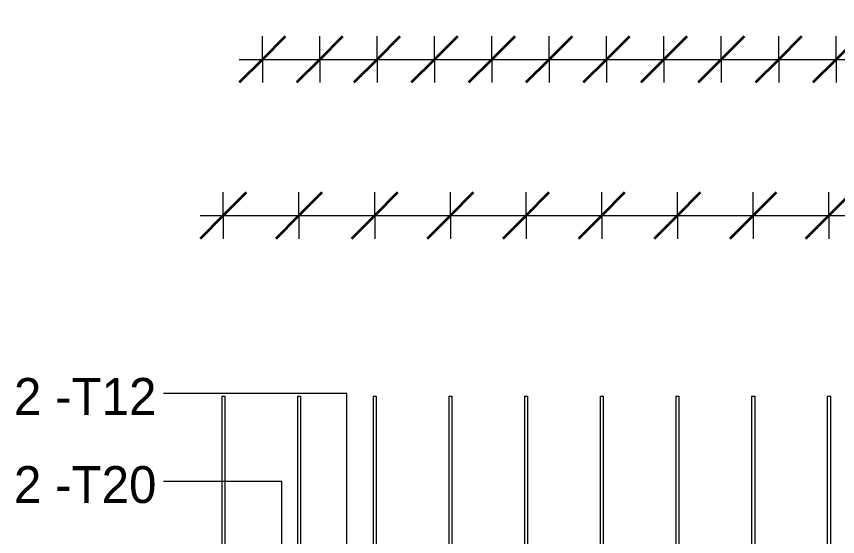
# Model space of a CAD drawing. Header units: millimetres. Extents: x 61914 to 85282, y 2378 to 28606.
# Drawn here: x 62708 to 64829, y 27158 to 28501 of the extents above; entities that cross this region are included whole.
import ezdxf

# ---------------------------------------------------------------- set-up
doc = ezdxf.new("R2010")
doc.units = ezdxf.units.MM
for name, color, linetype, lineweight in [('A-ANNO-DIMS', 211, 'Continuous', 9), ('A-ANNO-DIMS-40', 211, 'Continuous', 9), ('S-RBAR', 171, 'Continuous', 18), ('S-RBAR-IDEN', 171, 'Continuous', 9)]:
    doc.layers.add(name, color=color, linetype=linetype, lineweight=lineweight)
doc.styles.add('Arial', font='arial.ttf', dxfattribs={"height": 80})
doc.styles.add('Nirmala UI', font='Nirmala.ttf', dxfattribs={"height": 95.25})
doc.dimstyles.new('Arc_Length_-_2_5mm_Arial', dxfattribs={"dimscale": 304.8, "dimtxt": 100.546939, "dimasz": 0.393701, "dimexe": 0.19685, "dimexo": 0.0625, "dimgap": 0.229659, "dimtad": 1, "dimdec": 4, "dimzin": 0, "dimdsep": 46, "dimtxsty": 'Arial', "dimblk1": 'OBLIQUE', "dimblk2": 'OBLIQUE', "dimsah": 1, "dimcen": 0.09, "dimdle": 0.19685, "dimazin": 0, "dimtfac": 1, "dimtdec": 4, "dimtix": 1, "dimtmove": 0, "dimatfit": 3, "dimfxl": 0.19685, "dimfxlon": 1, "dimtvp": 1, "dimtolj": 1, "dimtzin": 0, "dimarcsym": 2})
doc.dimstyles.new('Arc_Length_-_2_5mm_Arial_1', dxfattribs={"dimscale": 304.8, "dimtxt": 100.546939, "dimasz": 0.393701, "dimexe": 0.19685, "dimexo": 0.0625, "dimgap": 0.229659, "dimtad": 1, "dimdec": 4, "dimzin": 0, "dimdsep": 46, "dimtxsty": 'Nirmala UI', "dimblk1": 'OBLIQUE', "dimblk2": 'OBLIQUE', "dimsah": 1, "dimcen": 0.09, "dimdle": 0.19685, "dimazin": 0, "dimtfac": 1, "dimtdec": 4, "dimtix": 1, "dimtmove": 0, "dimatfit": 3, "dimfxl": 0.19685, "dimfxlon": 1, "dimtvp": 1, "dimtolj": 1, "dimtzin": 0, "dimarcsym": 2})

# ---------------------------------------------------------------- blocks, each defined once
blk = doc.blocks.new('DIMBLOCK1-Elevation Top1')
at = {"layer": 'A-ANNO-DIMS-40', "lineweight": 35}
for p, q in [((63343, 28390.5), (63403, 28450.5)), ((63491.2, 28390.5), (63551.2, 28450.5)), ((63343, 28390.5), (63283, 28330.5)), ((63491.2, 28390.5), (63431.2, 28330.5))]:
    blk.add_line(p, q, dxfattribs=at)
at = {"layer": 'A-ANNO-DIMS-40'}
for p, q in [((63343, 28390.5), (63343, 28450.5)), ((63491.2, 28390.5), (63491.2, 28450.5)), ((63283, 28390.5), (63491.2, 28390.5)), ((63343, 28390.5), (63343, 28330.5)), ((63491.2, 28390.5), (63491.2, 28330.5))]:
    blk.add_line(p, q, dxfattribs=at)
blk = doc.blocks.new('_Oblique')
at = {"color": 0, "linetype": 'ByBlock', "lineweight": -2}
blk.add_line((-0.5, -0.5), (0.5, 0.5), dxfattribs=at)
blk = doc.blocks.new('DIMBLOCK2-Elevation Top1')
at = {"layer": 'A-ANNO-DIMS-40', "lineweight": 35}
for p, q in [((63491.2, 28390.5), (63551.2, 28450.5)), ((63639.4, 28390.5), (63699.4, 28450.5)), ((63491.2, 28390.5), (63431.2, 28330.5)), ((63639.4, 28390.5), (63579.4, 28330.5))]:
    blk.add_line(p, q, dxfattribs=at)
at = {"layer": 'A-ANNO-DIMS-40'}
for p, q in [((63491.2, 28390.5), (63491.2, 28450.5)), ((63639.4, 28390.5), (63639.4, 28450.5)), ((63491.2, 28390.5), (63639.4, 28390.5)), ((63491.2, 28390.5), (63491.2, 28330.5)), ((63639.4, 28390.5), (63639.4, 28330.5))]:
    blk.add_line(p, q, dxfattribs=at)
blk = doc.blocks.new('DIMBLOCK3-Elevation Top1')
at = {"layer": 'A-ANNO-DIMS-40', "lineweight": 35}
for p, q in [((63639.4, 28390.5), (63699.4, 28450.5)), ((63787.6, 28390.5), (63847.6, 28450.5)), ((63639.4, 28390.5), (63579.4, 28330.5)), ((63787.6, 28390.5), (63727.6, 28330.5))]:
    blk.add_line(p, q, dxfattribs=at)
at = {"layer": 'A-ANNO-DIMS-40'}
for p, q in [((63639.4, 28390.5), (63639.4, 28450.5)), ((63787.6, 28390.5), (63787.6, 28450.5)), ((63639.4, 28390.5), (63787.6, 28390.5)), ((63639.4, 28390.5), (63639.4, 28330.5)), ((63787.6, 28390.5), (63787.6, 28330.5))]:
    blk.add_line(p, q, dxfattribs=at)
blk = doc.blocks.new('DIMBLOCK4-Elevation Top1')
at = {"layer": 'A-ANNO-DIMS-40', "lineweight": 35}
for p, q in [((63787.6, 28390.5), (63847.6, 28450.5)), ((63935.8, 28390.5), (63995.8, 28450.5)), ((63787.6, 28390.5), (63727.6, 28330.5)), ((63935.8, 28390.5), (63875.8, 28330.5))]:
    blk.add_line(p, q, dxfattribs=at)
at = {"layer": 'A-ANNO-DIMS-40'}
for p, q in [((63787.6, 28390.5), (63787.6, 28450.5)), ((63935.8, 28390.5), (63935.8, 28450.5)), ((63787.6, 28390.5), (63935.8, 28390.5)), ((63787.6, 28390.5), (63787.6, 28330.5)), ((63935.8, 28390.5), (63935.8, 28330.5))]:
    blk.add_line(p, q, dxfattribs=at)
blk = doc.blocks.new('DIMBLOCK5-Elevation Top1')
at = {"layer": 'A-ANNO-DIMS-40', "lineweight": 35}
for p, q in [((63935.8, 28390.5), (63995.8, 28450.5)), ((64084, 28390.5), (64144, 28450.5)), ((63935.8, 28390.5), (63875.8, 28330.5)), ((64084, 28390.5), (64024, 28330.5))]:
    blk.add_line(p, q, dxfattribs=at)
at = {"layer": 'A-ANNO-DIMS-40'}
for p, q in [((63935.8, 28390.5), (63935.8, 28450.5)), ((64084, 28390.5), (64084, 28450.5)), ((63935.8, 28390.5), (64084, 28390.5)), ((63935.8, 28390.5), (63935.8, 28330.5)), ((64084, 28390.5), (64084, 28330.5))]:
    blk.add_line(p, q, dxfattribs=at)
blk = doc.blocks.new('DIMBLOCK6-Elevation Top1')
at = {"layer": 'A-ANNO-DIMS-40', "lineweight": 35}
for p, q in [((64084, 28390.5), (64144, 28450.5)), ((64232.1, 28390.5), (64292.1, 28450.5)), ((64084, 28390.5), (64024, 28330.5)), ((64232.1, 28390.5), (64172.1, 28330.5))]:
    blk.add_line(p, q, dxfattribs=at)
at = {"layer": 'A-ANNO-DIMS-40'}
for p, q in [((64084, 28390.5), (64084, 28450.5)), ((64232.1, 28390.5), (64232.1, 28450.5)), ((64084, 28390.5), (64232.1, 28390.5)), ((64084, 28390.5), (64084, 28330.5)), ((64232.1, 28390.5), (64232.1, 28330.5))]:
    blk.add_line(p, q, dxfattribs=at)
blk = doc.blocks.new('DIMBLOCK7-Elevation Top1')
at = {"layer": 'A-ANNO-DIMS-40', "lineweight": 35}
for p, q in [((64232.1, 28390.5), (64292.1, 28450.5)), ((64380.3, 28390.5), (64440.3, 28450.5)), ((64232.1, 28390.5), (64172.1, 28330.5)), ((64380.3, 28390.5), (64320.3, 28330.5))]:
    blk.add_line(p, q, dxfattribs=at)
at = {"layer": 'A-ANNO-DIMS-40'}
for p, q in [((64232.1, 28390.5), (64232.1, 28450.5)), ((64380.3, 28390.5), (64380.3, 28450.5)), ((64232.1, 28390.5), (64380.3, 28390.5)), ((64232.1, 28390.5), (64232.1, 28330.5)), ((64380.3, 28390.5), (64380.3, 28330.5))]:
    blk.add_line(p, q, dxfattribs=at)
blk = doc.blocks.new('DIMBLOCK8-Elevation Top1')
at = {"layer": 'A-ANNO-DIMS-40', "lineweight": 35}
for p, q in [((64380.3, 28390.5), (64440.3, 28450.5)), ((64528.5, 28390.5), (64588.5, 28450.5)), ((64380.3, 28390.5), (64320.3, 28330.5)), ((64528.5, 28390.5), (64468.5, 28330.5))]:
    blk.add_line(p, q, dxfattribs=at)
at = {"layer": 'A-ANNO-DIMS-40'}
for p, q in [((64380.3, 28390.5), (64380.3, 28450.5)), ((64528.5, 28390.5), (64528.5, 28450.5)), ((64380.3, 28390.5), (64528.5, 28390.5)), ((64380.3, 28390.5), (64380.3, 28330.5)), ((64528.5, 28390.5), (64528.5, 28330.5))]:
    blk.add_line(p, q, dxfattribs=at)
blk = doc.blocks.new('DIMBLOCK9-Elevation Top1')
at = {"layer": 'A-ANNO-DIMS-40', "lineweight": 35}
for p, q in [((64528.5, 28390.5), (64588.5, 28450.5)), ((64676.7, 28390.5), (64736.7, 28450.5)), ((64528.5, 28390.5), (64468.5, 28330.5)), ((64676.7, 28390.5), (64616.7, 28330.5))]:
    blk.add_line(p, q, dxfattribs=at)
at = {"layer": 'A-ANNO-DIMS-40'}
for p, q in [((64528.5, 28390.5), (64528.5, 28450.5)), ((64676.7, 28390.5), (64676.7, 28450.5)), ((64528.5, 28390.5), (64676.7, 28390.5)), ((64528.5, 28390.5), (64528.5, 28330.5)), ((64676.7, 28390.5), (64676.7, 28330.5))]:
    blk.add_line(p, q, dxfattribs=at)
blk = doc.blocks.new('DIMBLOCK10-Elevation Top1')
at = {"layer": 'A-ANNO-DIMS-40', "lineweight": 35}
for p, q in [((64676.7, 28390.5), (64736.7, 28450.5)), ((64824.9, 28390.5), (64884.9, 28450.5)), ((64676.7, 28390.5), (64616.7, 28330.5)), ((64824.9, 28390.5), (64764.9, 28330.5))]:
    blk.add_line(p, q, dxfattribs=at)
at = {"layer": 'A-ANNO-DIMS-40'}
for p, q in [((64676.7, 28390.5), (64676.7, 28450.5)), ((64824.9, 28390.5), (64824.9, 28450.5)), ((64676.7, 28390.5), (64824.9, 28390.5)), ((64676.7, 28390.5), (64676.7, 28330.5)), ((64824.9, 28390.5), (64824.9, 28330.5))]:
    blk.add_line(p, q, dxfattribs=at)
blk = doc.blocks.new('DIMBLOCK11-Elevation Top1')
at = {"layer": 'A-ANNO-DIMS-40', "lineweight": 35}
for p, q in [((64824.9, 28390.5), (64884.9, 28450.5)), ((64973, 28390.5), (65033, 28450.5)), ((64824.9, 28390.5), (64764.9, 28330.5)), ((64973, 28390.5), (64913, 28330.5))]:
    blk.add_line(p, q, dxfattribs=at)
at = {"layer": 'A-ANNO-DIMS-40'}
for p, q in [((64824.9, 28390.5), (64824.9, 28450.5)), ((64973, 28390.5), (64973, 28450.5)), ((64824.9, 28390.5), (64973, 28390.5)), ((64824.9, 28390.5), (64824.9, 28330.5)), ((64973, 28390.5), (64973, 28330.5))]:
    blk.add_line(p, q, dxfattribs=at)
blk = doc.blocks.new('DIMBLOCK34-Elevation Top1')
at = {"layer": 'A-ANNO-DIMS-40', "lineweight": 35}
for p, q in [((63343, 28390.5), (63403, 28450.5)), ((63491.2, 28390.5), (63551.2, 28450.5)), ((63639.4, 28390.5), (63699.4, 28450.5)), ((63787.6, 28390.5), (63847.6, 28450.5)), ((63935.8, 28390.5), (63995.8, 28450.5)), ((64084, 28390.5), (64144, 28450.5)), ((64232.1, 28390.5), (64292.1, 28450.5)), ((64380.3, 28390.5), (64440.3, 28450.5)), ((64528.5, 28390.5), (64588.5, 28450.5)), ((64676.7, 28390.5), (64736.7, 28450.5)), ((64824.9, 28390.5), (64884.9, 28450.5)), ((64973, 28390.5), (65033, 28450.5)), ((65121.2, 28390.5), (65181.2, 28450.5)), ((65269.4, 28390.5), (65329.4, 28450.5)), ((65417.6, 28390.5), (65477.6, 28450.5)), ((65565.8, 28390.5), (65625.8, 28450.5)), ((65714, 28390.5), (65774, 28450.5)), ((65862.1, 28390.5), (65922.1, 28450.5)), ((66010.3, 28390.5), (66070.3, 28450.5)), ((66158.5, 28390.5), (66218.5, 28450.5)), ((66306.7, 28390.5), (66366.7, 28450.5)), ((66454.9, 28390.5), (66514.9, 28450.5)), ((66603, 28390.5), (66663, 28450.5)), ((66751.2, 28390.5), (66811.2, 28450.5)), ((66899.4, 28390.5), (66959.4, 28450.5)), ((67047.6, 28390.5), (67107.6, 28450.5)), ((67195.8, 28390.5), (67255.8, 28450.5)), ((67344, 28390.5), (67404, 28450.5)), ((67492.1, 28390.5), (67552.1, 28450.5)), ((67640.3, 28390.5), (67700.3, 28450.5)), ((67788.5, 28390.5), (67848.5, 28450.5)), ((67936.7, 28390.5), (67996.7, 28450.5)), ((68084.9, 28390.5), (68144.9, 28450.5)), ((68233, 28390.5), (68293, 28450.5)), ((63343, 28390.5), (63283, 28330.5)), ((63491.2, 28390.5), (63431.2, 28330.5)), ((63639.4, 28390.5), (63579.4, 28330.5)), ((63787.6, 28390.5), (63727.6, 28330.5)), ((63935.8, 28390.5), (63875.8, 28330.5)), ((64084, 28390.5), (64024, 28330.5)), ((64232.1, 28390.5), (64172.1, 28330.5)), ((64380.3, 28390.5), (64320.3, 28330.5)), ((64528.5, 28390.5), (64468.5, 28330.5)), ((64676.7, 28390.5), (64616.7, 28330.5)), ((64824.9, 28390.5), (64764.9, 28330.5)), ((64973, 28390.5), (64913, 28330.5)), ((65121.2, 28390.5), (65061.2, 28330.5)), ((65269.4, 28390.5), (65209.4, 28330.5)), ((65417.6, 28390.5), (65357.6, 28330.5)), ((65565.8, 28390.5), (65505.8, 28330.5)), ((65714, 28390.5), (65654, 28330.5)), ((65862.1, 28390.5), (65802.1, 28330.5)), ((66010.3, 28390.5), (65950.3, 28330.5)), ((66158.5, 28390.5), (66098.5, 28330.5)), ((66306.7, 28390.5), (66246.7, 28330.5)), ((66454.9, 28390.5), (66394.9, 28330.5)), ((66603, 28390.5), (66543, 28330.5)), ((66751.2, 28390.5), (66691.2, 28330.5)), ((66899.4, 28390.5), (66839.4, 28330.5)), ((67047.6, 28390.5), (66987.6, 28330.5)), ((67195.8, 28390.5), (67135.8, 28330.5)), ((67344, 28390.5), (67284, 28330.5)), ((67492.1, 28390.5), (67432.1, 28330.5)), ((67640.3, 28390.5), (67580.3, 28330.5)), ((67788.5, 28390.5), (67728.5, 28330.5)), ((67936.7, 28390.5), (67876.7, 28330.5)), ((68084.9, 28390.5), (68024.9, 28330.5)), ((68233, 28390.5), (68173, 28330.5))]:
    blk.add_line(p, q, dxfattribs=at)
at = {"layer": 'A-ANNO-DIMS-40'}
for p, q in [((63343, 28390.5), (63343, 28450.5)), ((63491.2, 28390.5), (63491.2, 28450.5)), ((63639.4, 28390.5), (63639.4, 28450.5)), ((63787.6, 28390.5), (63787.6, 28450.5)), ((63935.8, 28390.5), (63935.8, 28450.5)), ((64084, 28390.5), (64084, 28450.5)), ((64232.1, 28390.5), (64232.1, 28450.5)), ((64380.3, 28390.5), (64380.3, 28450.5)), ((64528.5, 28390.5), (64528.5, 28450.5)), ((64676.7, 28390.5), (64676.7, 28450.5)), ((64824.9, 28390.5), (64824.9, 28450.5)), ((64973, 28390.5), (64973, 28450.5)), ((65121.2, 28390.5), (65121.2, 28450.5)), ((65269.4, 28390.5), (65269.4, 28450.5)), ((65417.6, 28390.5), (65417.6, 28450.5)), ((65565.8, 28390.5), (65565.8, 28450.5)), ((65714, 28390.5), (65714, 28450.5)), ((65862.1, 28390.5), (65862.1, 28450.5)), ((66010.3, 28390.5), (66010.3, 28450.5)), ((66158.5, 28390.5), (66158.5, 28450.5)), ((66306.7, 28390.5), (66306.7, 28450.5)), ((66454.9, 28390.5), (66454.9, 28450.5)), ((66603, 28390.5), (66603, 28450.5)), ((66751.2, 28390.5), (66751.2, 28450.5)), ((66899.4, 28390.5), (66899.4, 28450.5)), ((67047.6, 28390.5), (67047.6, 28450.5)), ((67195.8, 28390.5), (67195.8, 28450.5)), ((67344, 28390.5), (67344, 28450.5)), ((67492.1, 28390.5), (67492.1, 28450.5)), ((67640.3, 28390.5), (67640.3, 28450.5)), ((67788.5, 28390.5), (67788.5, 28450.5)), ((67936.7, 28390.5), (67936.7, 28450.5)), ((68084.9, 28390.5), (68084.9, 28450.5)), ((68233, 28390.5), (68233, 28450.5)), ((63283, 28390.5), (68293, 28390.5)), ((63283, 28390.5), (63491.2, 28390.5)), ((63343, 28390.5), (63343, 28330.5)), ((63491.2, 28390.5), (63639.4, 28390.5)), ((63491.2, 28390.5), (63491.2, 28330.5)), ((63639.4, 28390.5), (63787.6, 28390.5)), ((63639.4, 28390.5), (63639.4, 28330.5)), ((63787.6, 28390.5), (63935.8, 28390.5)), ((63787.6, 28390.5), (63787.6, 28330.5)), ((63935.8, 28390.5), (64084, 28390.5)), ((63935.8, 28390.5), (63935.8, 28330.5)), ((64084, 28390.5), (64232.1, 28390.5)), ((64084, 28390.5), (64084, 28330.5)), ((64232.1, 28390.5), (64380.3, 28390.5)), ((64232.1, 28390.5), (64232.1, 28330.5)), ((64380.3, 28390.5), (64528.5, 28390.5)), ((64380.3, 28390.5), (64380.3, 28330.5)), ((64528.5, 28390.5), (64676.7, 28390.5)), ((64528.5, 28390.5), (64528.5, 28330.5)), ((64676.7, 28390.5), (64824.9, 28390.5)), ((64676.7, 28390.5), (64676.7, 28330.5)), ((64824.9, 28390.5), (64973, 28390.5)), ((64824.9, 28390.5), (64824.9, 28330.5)), ((64973, 28390.5), (65121.2, 28390.5)), ((64973, 28390.5), (64973, 28330.5)), ((65121.2, 28390.5), (65269.4, 28390.5)), ((65121.2, 28390.5), (65121.2, 28330.5)), ((65269.4, 28390.5), (65417.6, 28390.5)), ((65269.4, 28390.5), (65269.4, 28330.5)), ((65417.6, 28390.5), (65565.8, 28390.5)), ((65417.6, 28390.5), (65417.6, 28330.5)), ((65565.8, 28390.5), (65714, 28390.5)), ((65565.8, 28390.5), (65565.8, 28330.5)), ((65714, 28390.5), (65862.1, 28390.5)), ((65714, 28390.5), (65714, 28330.5)), ((65862.1, 28390.5), (66010.3, 28390.5)), ((65862.1, 28390.5), (65862.1, 28330.5)), ((66010.3, 28390.5), (66158.5, 28390.5)), ((66010.3, 28390.5), (66010.3, 28330.5)), ((66158.5, 28390.5), (66306.7, 28390.5)), ((66158.5, 28390.5), (66158.5, 28330.5)), ((66306.7, 28390.5), (66454.9, 28390.5)), ((66306.7, 28390.5), (66306.7, 28330.5)), ((66454.9, 28390.5), (66603, 28390.5)), ((66454.9, 28390.5), (66454.9, 28330.5)), ((66603, 28390.5), (66751.2, 28390.5)), ((66603, 28390.5), (66603, 28330.5)), ((66751.2, 28390.5), (66899.4, 28390.5)), ((66751.2, 28390.5), (66751.2, 28330.5)), ((66899.4, 28390.5), (67047.6, 28390.5)), ((66899.4, 28390.5), (66899.4, 28330.5)), ((67047.6, 28390.5), (67195.8, 28390.5)), ((67047.6, 28390.5), (67047.6, 28330.5)), ((67195.8, 28390.5), (67344, 28390.5)), ((67195.8, 28390.5), (67195.8, 28330.5)), ((67344, 28390.5), (67492.1, 28390.5)), ((67344, 28390.5), (67344, 28330.5)), ((67492.1, 28390.5), (67640.3, 28390.5)), ((67492.1, 28390.5), (67492.1, 28330.5)), ((67640.3, 28390.5), (67788.5, 28390.5)), ((67640.3, 28390.5), (67640.3, 28330.5)), ((67788.5, 28390.5), (67936.7, 28390.5)), ((67788.5, 28390.5), (67788.5, 28330.5)), ((67936.7, 28390.5), (68084.9, 28390.5)), ((67936.7, 28390.5), (67936.7, 28330.5)), ((68084.9, 28390.5), (68293, 28390.5)), ((68084.9, 28390.5), (68084.9, 28330.5)), ((68233, 28390.5), (68233, 28330.5))]:
    blk.add_line(p, q, dxfattribs=at)
blk = doc.blocks.new('_None')
blk = doc.blocks.new('DIMBLOCK50-Elevation Top1')
at = {"layer": 'A-ANNO-DIMS-40', "lineweight": 35}
for p, q in [((63242.2, 27987.2), (63302.2, 28047.2)), ((63437.7, 27987.2), (63497.7, 28047.2)), ((63242.2, 27987.2), (63182.2, 27927.2)), ((63437.7, 27987.2), (63377.7, 27927.2))]:
    blk.add_line(p, q, dxfattribs=at)
at = {"layer": 'A-ANNO-DIMS-40'}
for p, q in [((63242.2, 27987.2), (63242.2, 28047.2)), ((63437.7, 27987.2), (63437.7, 28047.2)), ((63182.2, 27987.2), (63437.7, 27987.2)), ((63242.2, 27987.2), (63242.2, 27927.2)), ((63437.7, 27987.2), (63437.7, 27927.2))]:
    blk.add_line(p, q, dxfattribs=at)
blk = doc.blocks.new('DIMBLOCK51-Elevation Top1')
at = {"layer": 'A-ANNO-DIMS-40', "lineweight": 35}
for p, q in [((63437.7, 27987.2), (63497.7, 28047.2)), ((63633.2, 27987.2), (63693.2, 28047.2)), ((63437.7, 27987.2), (63377.7, 27927.2)), ((63633.2, 27987.2), (63573.2, 27927.2))]:
    blk.add_line(p, q, dxfattribs=at)
at = {"layer": 'A-ANNO-DIMS-40'}
for p, q in [((63437.7, 27987.2), (63437.7, 28047.2)), ((63633.2, 27987.2), (63633.2, 28047.2)), ((63437.7, 27987.2), (63633.2, 27987.2)), ((63437.7, 27987.2), (63437.7, 27927.2)), ((63633.2, 27987.2), (63633.2, 27927.2))]:
    blk.add_line(p, q, dxfattribs=at)
blk = doc.blocks.new('DIMBLOCK52-Elevation Top1')
at = {"layer": 'A-ANNO-DIMS-40', "lineweight": 35}
for p, q in [((63633.2, 27987.2), (63693.2, 28047.2)), ((63828.7, 27987.2), (63888.7, 28047.2)), ((63633.2, 27987.2), (63573.2, 27927.2)), ((63828.7, 27987.2), (63768.7, 27927.2))]:
    blk.add_line(p, q, dxfattribs=at)
at = {"layer": 'A-ANNO-DIMS-40'}
for p, q in [((63633.2, 27987.2), (63633.2, 28047.2)), ((63828.7, 27987.2), (63828.7, 28047.2)), ((63633.2, 27987.2), (63828.7, 27987.2)), ((63633.2, 27987.2), (63633.2, 27927.2)), ((63828.7, 27987.2), (63828.7, 27927.2))]:
    blk.add_line(p, q, dxfattribs=at)
blk = doc.blocks.new('DIMBLOCK53-Elevation Top1')
at = {"layer": 'A-ANNO-DIMS-40', "lineweight": 35}
for p, q in [((63828.7, 27987.2), (63888.7, 28047.2)), ((64024.2, 27987.2), (64084.2, 28047.2)), ((63828.7, 27987.2), (63768.7, 27927.2)), ((64024.2, 27987.2), (63964.2, 27927.2))]:
    blk.add_line(p, q, dxfattribs=at)
at = {"layer": 'A-ANNO-DIMS-40'}
for p, q in [((63828.7, 27987.2), (63828.7, 28047.2)), ((64024.2, 27987.2), (64024.2, 28047.2)), ((63828.7, 27987.2), (64024.2, 27987.2)), ((63828.7, 27987.2), (63828.7, 27927.2)), ((64024.2, 27987.2), (64024.2, 27927.2))]:
    blk.add_line(p, q, dxfattribs=at)
blk = doc.blocks.new('DIMBLOCK54-Elevation Top1')
at = {"layer": 'A-ANNO-DIMS-40', "lineweight": 35}
for p, q in [((64024.2, 27987.2), (64084.2, 28047.2)), ((64219.7, 27987.2), (64279.7, 28047.2)), ((64024.2, 27987.2), (63964.2, 27927.2)), ((64219.7, 27987.2), (64159.7, 27927.2))]:
    blk.add_line(p, q, dxfattribs=at)
at = {"layer": 'A-ANNO-DIMS-40'}
for p, q in [((64024.2, 27987.2), (64024.2, 28047.2)), ((64219.7, 27987.2), (64219.7, 28047.2)), ((64024.2, 27987.2), (64219.7, 27987.2)), ((64024.2, 27987.2), (64024.2, 27927.2)), ((64219.7, 27987.2), (64219.7, 27927.2))]:
    blk.add_line(p, q, dxfattribs=at)
blk = doc.blocks.new('DIMBLOCK55-Elevation Top1')
at = {"layer": 'A-ANNO-DIMS-40', "lineweight": 35}
for p, q in [((64219.7, 27987.2), (64279.7, 28047.2)), ((64415.2, 27987.2), (64475.2, 28047.2)), ((64219.7, 27987.2), (64159.7, 27927.2)), ((64415.2, 27987.2), (64355.2, 27927.2))]:
    blk.add_line(p, q, dxfattribs=at)
at = {"layer": 'A-ANNO-DIMS-40'}
for p, q in [((64219.7, 27987.2), (64219.7, 28047.2)), ((64415.2, 27987.2), (64415.2, 28047.2)), ((64219.7, 27987.2), (64415.2, 27987.2)), ((64219.7, 27987.2), (64219.7, 27927.2)), ((64415.2, 27987.2), (64415.2, 27927.2))]:
    blk.add_line(p, q, dxfattribs=at)
blk = doc.blocks.new('DIMBLOCK56-Elevation Top1')
at = {"layer": 'A-ANNO-DIMS-40', "lineweight": 35}
for p, q in [((64415.2, 27987.2), (64475.2, 28047.2)), ((64610.7, 27987.2), (64670.7, 28047.2)), ((64415.2, 27987.2), (64355.2, 27927.2)), ((64610.7, 27987.2), (64550.7, 27927.2))]:
    blk.add_line(p, q, dxfattribs=at)
at = {"layer": 'A-ANNO-DIMS-40'}
for p, q in [((64415.2, 27987.2), (64415.2, 28047.2)), ((64610.7, 27987.2), (64610.7, 28047.2)), ((64415.2, 27987.2), (64610.7, 27987.2)), ((64415.2, 27987.2), (64415.2, 27927.2)), ((64610.7, 27987.2), (64610.7, 27927.2))]:
    blk.add_line(p, q, dxfattribs=at)
blk = doc.blocks.new('DIMBLOCK57-Elevation Top1')
at = {"layer": 'A-ANNO-DIMS-40', "lineweight": 35}
for p, q in [((64610.7, 27987.2), (64670.7, 28047.2)), ((64806.2, 27987.2), (64866.2, 28047.2)), ((64610.7, 27987.2), (64550.7, 27927.2)), ((64806.2, 27987.2), (64746.2, 27927.2))]:
    blk.add_line(p, q, dxfattribs=at)
at = {"layer": 'A-ANNO-DIMS-40'}
for p, q in [((64610.7, 27987.2), (64610.7, 28047.2)), ((64806.2, 27987.2), (64806.2, 28047.2)), ((64610.7, 27987.2), (64806.2, 27987.2)), ((64610.7, 27987.2), (64610.7, 27927.2)), ((64806.2, 27987.2), (64806.2, 27927.2))]:
    blk.add_line(p, q, dxfattribs=at)
blk = doc.blocks.new('DIMBLOCK58-Elevation Top1')
at = {"layer": 'A-ANNO-DIMS-40', "lineweight": 35}
for p, q in [((64806.2, 27987.2), (64866.2, 28047.2)), ((65001.7, 27987.2), (65061.7, 28047.2)), ((64806.2, 27987.2), (64746.2, 27927.2)), ((65001.7, 27987.2), (64941.7, 27927.2))]:
    blk.add_line(p, q, dxfattribs=at)
at = {"layer": 'A-ANNO-DIMS-40'}
for p, q in [((64806.2, 27987.2), (64806.2, 28047.2)), ((65001.7, 27987.2), (65001.7, 28047.2)), ((64806.2, 27987.2), (65001.7, 27987.2)), ((64806.2, 27987.2), (64806.2, 27927.2)), ((65001.7, 27987.2), (65001.7, 27927.2))]:
    blk.add_line(p, q, dxfattribs=at)
blk = doc.blocks.new('DIMBLOCK76-Elevation Top1')
at = {"layer": 'A-ANNO-DIMS-40', "lineweight": 35}
for p, q in [((63242.2, 27987.2), (63302.2, 28047.2)), ((63437.7, 27987.2), (63497.7, 28047.2)), ((63633.2, 27987.2), (63693.2, 28047.2)), ((63828.7, 27987.2), (63888.7, 28047.2)), ((64024.2, 27987.2), (64084.2, 28047.2)), ((64219.7, 27987.2), (64279.7, 28047.2)), ((64415.2, 27987.2), (64475.2, 28047.2)), ((64610.7, 27987.2), (64670.7, 28047.2)), ((64806.2, 27987.2), (64866.2, 28047.2)), ((65001.7, 27987.2), (65061.7, 28047.2)), ((65197.2, 27987.2), (65257.2, 28047.2)), ((65392.7, 27987.2), (65452.7, 28047.2)), ((65588.2, 27987.2), (65648.2, 28047.2)), ((65783.7, 27987.2), (65843.7, 28047.2)), ((65979.2, 27987.2), (66039.2, 28047.2)), ((66174.7, 27987.2), (66234.7, 28047.2)), ((66370.2, 27987.2), (66430.2, 28047.2)), ((66565.7, 27987.2), (66625.7, 28047.2)), ((66761.2, 27987.2), (66821.2, 28047.2)), ((66956.7, 27987.2), (67016.7, 28047.2)), ((67152.2, 27987.2), (67212.2, 28047.2)), ((67347.6, 27987.2), (67407.6, 28047.2)), ((67543.1, 27987.2), (67603.1, 28047.2)), ((67738.6, 27987.2), (67798.6, 28047.2)), ((67934.1, 27987.2), (67994.1, 28047.2)), ((68129.6, 27987.2), (68189.6, 28047.2)), ((68325.1, 27987.2), (68385.1, 28047.2)), ((63242.2, 27987.2), (63182.2, 27927.2)), ((63437.7, 27987.2), (63377.7, 27927.2)), ((63633.2, 27987.2), (63573.2, 27927.2)), ((63828.7, 27987.2), (63768.7, 27927.2)), ((64024.2, 27987.2), (63964.2, 27927.2)), ((64219.7, 27987.2), (64159.7, 27927.2)), ((64415.2, 27987.2), (64355.2, 27927.2)), ((64610.7, 27987.2), (64550.7, 27927.2)), ((64806.2, 27987.2), (64746.2, 27927.2)), ((65001.7, 27987.2), (64941.7, 27927.2)), ((65197.2, 27987.2), (65137.2, 27927.2)), ((65392.7, 27987.2), (65332.7, 27927.2)), ((65588.2, 27987.2), (65528.2, 27927.2)), ((65783.7, 27987.2), (65723.7, 27927.2)), ((65979.2, 27987.2), (65919.2, 27927.2)), ((66174.7, 27987.2), (66114.7, 27927.2)), ((66370.2, 27987.2), (66310.2, 27927.2)), ((66565.7, 27987.2), (66505.7, 27927.2)), ((66761.2, 27987.2), (66701.2, 27927.2)), ((66956.7, 27987.2), (66896.7, 27927.2)), ((67152.2, 27987.2), (67092.2, 27927.2)), ((67347.6, 27987.2), (67287.6, 27927.2)), ((67543.1, 27987.2), (67483.1, 27927.2)), ((67738.6, 27987.2), (67678.6, 27927.2)), ((67934.1, 27987.2), (67874.1, 27927.2)), ((68129.6, 27987.2), (68069.6, 27927.2)), ((68325.1, 27987.2), (68265.1, 27927.2))]:
    blk.add_line(p, q, dxfattribs=at)
at = {"layer": 'A-ANNO-DIMS-40'}
for p, q in [((63242.2, 27987.2), (63242.2, 28047.2)), ((63437.7, 27987.2), (63437.7, 28047.2)), ((63633.2, 27987.2), (63633.2, 28047.2)), ((63828.7, 27987.2), (63828.7, 28047.2)), ((64024.2, 27987.2), (64024.2, 28047.2)), ((64219.7, 27987.2), (64219.7, 28047.2)), ((64415.2, 27987.2), (64415.2, 28047.2)), ((64610.7, 27987.2), (64610.7, 28047.2)), ((64806.2, 27987.2), (64806.2, 28047.2)), ((65001.7, 27987.2), (65001.7, 28047.2)), ((65197.2, 27987.2), (65197.2, 28047.2)), ((65392.7, 27987.2), (65392.7, 28047.2)), ((65588.2, 27987.2), (65588.2, 28047.2)), ((65783.7, 27987.2), (65783.7, 28047.2)), ((65979.2, 27987.2), (65979.2, 28047.2)), ((66174.7, 27987.2), (66174.7, 28047.2)), ((66370.2, 27987.2), (66370.2, 28047.2)), ((66565.7, 27987.2), (66565.7, 28047.2)), ((66761.2, 27987.2), (66761.2, 28047.2)), ((66956.7, 27987.2), (66956.7, 28047.2)), ((67152.2, 27987.2), (67152.2, 28047.2)), ((67347.6, 27987.2), (67347.6, 28047.2)), ((67543.1, 27987.2), (67543.1, 28047.2)), ((67738.6, 27987.2), (67738.6, 28047.2)), ((67934.1, 27987.2), (67934.1, 28047.2)), ((68129.6, 27987.2), (68129.6, 28047.2)), ((68325.1, 27987.2), (68325.1, 28047.2)), ((63182.2, 27987.2), (68385.1, 27987.2)), ((63182.2, 27987.2), (63437.7, 27987.2)), ((63242.2, 27987.2), (63242.2, 27927.2)), ((63437.7, 27987.2), (63633.2, 27987.2)), ((63437.7, 27987.2), (63437.7, 27927.2)), ((63633.2, 27987.2), (63828.7, 27987.2)), ((63633.2, 27987.2), (63633.2, 27927.2)), ((63828.7, 27987.2), (64024.2, 27987.2)), ((63828.7, 27987.2), (63828.7, 27927.2)), ((64024.2, 27987.2), (64219.7, 27987.2)), ((64024.2, 27987.2), (64024.2, 27927.2)), ((64219.7, 27987.2), (64415.2, 27987.2)), ((64219.7, 27987.2), (64219.7, 27927.2)), ((64415.2, 27987.2), (64610.7, 27987.2)), ((64415.2, 27987.2), (64415.2, 27927.2)), ((64610.7, 27987.2), (64806.2, 27987.2)), ((64610.7, 27987.2), (64610.7, 27927.2)), ((64806.2, 27987.2), (65001.7, 27987.2)), ((64806.2, 27987.2), (64806.2, 27927.2)), ((65001.7, 27987.2), (65197.2, 27987.2)), ((65001.7, 27987.2), (65001.7, 27927.2)), ((65197.2, 27987.2), (65392.7, 27987.2)), ((65197.2, 27987.2), (65197.2, 27927.2)), ((65392.7, 27987.2), (65588.2, 27987.2)), ((65392.7, 27987.2), (65392.7, 27927.2)), ((65588.2, 27987.2), (65783.7, 27987.2)), ((65588.2, 27987.2), (65588.2, 27927.2)), ((65783.7, 27987.2), (65979.2, 27987.2)), ((65783.7, 27987.2), (65783.7, 27927.2)), ((65979.2, 27987.2), (66174.7, 27987.2)), ((65979.2, 27987.2), (65979.2, 27927.2)), ((66174.7, 27987.2), (66370.2, 27987.2)), ((66174.7, 27987.2), (66174.7, 27927.2)), ((66370.2, 27987.2), (66565.7, 27987.2)), ((66370.2, 27987.2), (66370.2, 27927.2)), ((66565.7, 27987.2), (66761.2, 27987.2)), ((66565.7, 27987.2), (66565.7, 27927.2)), ((66761.2, 27987.2), (66956.7, 27987.2)), ((66761.2, 27987.2), (66761.2, 27927.2)), ((66956.7, 27987.2), (67152.2, 27987.2)), ((66956.7, 27987.2), (66956.7, 27927.2)), ((67152.2, 27987.2), (67347.6, 27987.2)), ((67152.2, 27987.2), (67152.2, 27927.2)), ((67347.6, 27987.2), (67543.1, 27987.2)), ((67347.6, 27987.2), (67347.6, 27927.2)), ((67543.1, 27987.2), (67738.6, 27987.2)), ((67543.1, 27987.2), (67543.1, 27927.2)), ((67738.6, 27987.2), (67934.1, 27987.2)), ((67738.6, 27987.2), (67738.6, 27927.2)), ((67934.1, 27987.2), (68129.6, 27987.2)), ((67934.1, 27987.2), (67934.1, 27927.2)), ((68129.6, 27987.2), (68385.1, 27987.2)), ((68129.6, 27987.2), (68129.6, 27927.2)), ((68325.1, 27987.2), (68325.1, 27927.2))]:
    blk.add_line(p, q, dxfattribs=at)

msp = doc.modelspace()

# ---------------------------------------------------------------- linework, layer by layer
at = {"layer": 'S-RBAR'}
for p, q in [((63238.23127, 27520.39395), (63238.23127, 26999.39395)), ((63238.23127, 27520.39395), (63246.23127, 27520.39395)), ((63246.23127, 27520.39395), (63246.23127, 26999.39395)), ((63433.72738, 27520.39395), (63433.72738, 26999.39395)), ((63433.72738, 27520.39395), (63441.72738, 27520.39395)), ((63441.72738, 27520.39395), (63441.72738, 26999.39395)), ((63629.22349, 27520.39395), (63629.22349, 26999.39395)), ((63629.22349, 27520.39395), (63637.22349, 27520.39395)), ((63637.22349, 27520.39395), (63637.22349, 26999.39395)), ((63824.71961, 27520.39395), (63824.71961, 26999.39395)), ((63824.71961, 27520.39395), (63832.71961, 27520.39395)), ((63832.71961, 27520.39395), (63832.71961, 26999.39395)), ((64020.21572, 27520.39395), (64020.21572, 26999.39395)), ((64020.21572, 27520.39395), (64028.21572, 27520.39395)), ((64028.21572, 27520.39395), (64028.21572, 26999.39395)), ((64215.71183, 27520.39395), (64215.71183, 26999.39395)), ((64215.71183, 27520.39395), (64223.71183, 27520.39395)), ((64223.71183, 27520.39395), (64223.71183, 26999.39395)), ((64411.20795, 27520.39395), (64411.20795, 26999.39395)), ((64411.20795, 27520.39395), (64419.20795, 27520.39395)), ((64419.20795, 27520.39395), (64419.20795, 26999.39395)), ((64606.70406, 27520.39395), (64606.70406, 26999.39395)), ((64606.70406, 27520.39395), (64614.70406, 27520.39395)), ((64614.70406, 27520.39395), (64614.70406, 26999.39395)), ((64802.20017, 27520.39395), (64802.20017, 26999.39395)), ((64802.20017, 27520.39395), (64810.20017, 27520.39395)), ((64810.20017, 27520.39395), (64810.20017, 26999.39395))]:
    msp.add_line(p, q, dxfattribs=at)
at = {"layer": 'S-RBAR-IDEN'}
for p, q in [((63561.4575, 27527.81474), (63087.8009, 27527.81474)), ((63561.4575, 27050.2583), (63561.4575, 27527.81474)), ((63393.34942, 27300.20474), (63087.8009, 27300.20474)), ((63393.34942, 27059.2515), (63393.34942, 27300.20474))]:
    msp.add_line(p, q, dxfattribs=at)

# ---------------------------------------------------------------- texts
at = {"layer": 'S-RBAR-IDEN', "char_height": 95.25, "width": 464.97875, "attachment_point": 1, "style": 'Nirmala UI'}
for s, insert in [('2 -T12', (62701.4009, 27567.54391)), ('2 -T20', (62701.4009, 27339.93391))]:
    msp.add_mtext(s, dxfattribs=dict(at, insert=insert))

# ---------------------------------------------------------------- dimensions: what is measured, and where the dimension line sits
at = {"layer": 'A-ANNO-DIMS'}
for base, p1, p2, text, dimstyle, override, picture, middle in [((68233.04259, 28390.50331), (63343.04259, 28330.50331), (68233.04259, 28330.50331), '4890', 'Arc_Length_-_2_5mm_Arial', {"dimpost": '<>', "dimblk1": 'None', "dimblk2": 'None', "dimsah": 1, "dimfxl": 4890}, 'DIMBLOCK34-Elevation Top1', (65788.04259, 28501.34915)), ((63491.2244, 28390.50331), (63343.04259, 28330.50331), (63491.2244, 28330.50331), ' ', 'Arc_Length_-_2_5mm_Arial', {"dimpost": '<>', "dimfxl": 148.181818}, 'DIMBLOCK1-Elevation Top1', (63417.13349, 28390.50331)), ((63639.40622, 28390.50331), (63491.2244, 28330.50331), (63639.40622, 28330.50331), ' ', 'Arc_Length_-_2_5mm_Arial', {"dimpost": '<>', "dimfxl": 148.181818}, 'DIMBLOCK2-Elevation Top1', (63565.31531, 28390.50331)), ((63787.58804, 28390.50331), (63639.40622, 28330.50331), (63787.58804, 28330.50331), ' ', 'Arc_Length_-_2_5mm_Arial', {"dimpost": '<>', "dimfxl": 148.181818}, 'DIMBLOCK3-Elevation Top1', (63713.49713, 28390.50331)), ((63935.76986, 28390.50331), (63787.58804, 28330.50331), (63935.76986, 28330.50331), ' ', 'Arc_Length_-_2_5mm_Arial', {"dimpost": '<>', "dimfxl": 148.181818}, 'DIMBLOCK4-Elevation Top1', (63861.67895, 28390.50331)), ((64083.95168, 28390.50331), (63935.76986, 28330.50331), (64083.95168, 28330.50331), ' ', 'Arc_Length_-_2_5mm_Arial', {"dimpost": '<>', "dimfxl": 148.181818}, 'DIMBLOCK5-Elevation Top1', (64009.86077, 28390.50331)), ((64232.13349, 28390.50331), (64083.95168, 28330.50331), (64232.13349, 28330.50331), ' ', 'Arc_Length_-_2_5mm_Arial', {"dimpost": '<>', "dimfxl": 148.181818}, 'DIMBLOCK6-Elevation Top1', (64158.04259, 28390.50331)), ((64380.31531, 28390.50331), (64232.13349, 28330.50331), (64380.31531, 28330.50331), ' ', 'Arc_Length_-_2_5mm_Arial', {"dimpost": '<>', "dimfxl": 148.181818}, 'DIMBLOCK7-Elevation Top1', (64306.2244, 28390.50331)), ((64528.49713, 28390.50331), (64380.31531, 28330.50331), (64528.49713, 28330.50331), ' ', 'Arc_Length_-_2_5mm_Arial', {"dimpost": '<>', "dimfxl": 148.181818}, 'DIMBLOCK8-Elevation Top1', (64454.40622, 28390.50331)), ((64676.67895, 28390.50331), (64528.49713, 28330.50331), (64676.67895, 28330.50331), ' ', 'Arc_Length_-_2_5mm_Arial', {"dimpost": '<>', "dimfxl": 148.181818}, 'DIMBLOCK9-Elevation Top1', (64602.58804, 28390.50331)), ((64824.86077, 28390.50331), (64676.67895, 28330.50331), (64824.86077, 28330.50331), ' ', 'Arc_Length_-_2_5mm_Arial', {"dimpost": '<>', "dimfxl": 148.181818}, 'DIMBLOCK10-Elevation Top1', (64750.76986, 28390.50331)), ((64973.04259, 28390.50331), (64824.86077, 28330.50331), (64973.04259, 28330.50331), ' ', 'Arc_Length_-_2_5mm_Arial', {"dimpost": '<>', "dimfxl": 148.181818}, 'DIMBLOCK11-Elevation Top1', (64898.95168, 28390.50331)), ((68325.1302, 27987.21155), (63242.23127, 27927.21155), (68325.1302, 27927.21155), '5083', 'Arc_Length_-_2_5mm_Arial_1', {"dimpost": '<>', "dimblk1": 'None', "dimblk2": 'None', "dimsah": 1, "dimfxl": 5082.898933}, 'DIMBLOCK76-Elevation Top1', (65783.68074, 28106.4639)), ((63437.72738, 27987.21155), (63242.23127, 27927.21155), (63437.72738, 27927.21155), ' ', 'Arc_Length_-_2_5mm_Arial_1', {"dimpost": '<>', "dimfxl": 195.496113}, 'DIMBLOCK50-Elevation Top1', (63339.97932, 27987.21155)), ((63633.22349, 27987.21155), (63437.72738, 27927.21155), (63633.22349, 27927.21155), ' ', 'Arc_Length_-_2_5mm_Arial_1', {"dimpost": '<>', "dimfxl": 195.496113}, 'DIMBLOCK51-Elevation Top1', (63535.47544, 27987.21155)), ((63828.71961, 27987.21155), (63633.22349, 27927.21155), (63828.71961, 27927.21155), ' ', 'Arc_Length_-_2_5mm_Arial_1', {"dimpost": '<>', "dimfxl": 195.496113}, 'DIMBLOCK52-Elevation Top1', (63730.97155, 27987.21155)), ((64024.21572, 27987.21155), (63828.71961, 27927.21155), (64024.21572, 27927.21155), ' ', 'Arc_Length_-_2_5mm_Arial_1', {"dimpost": '<>', "dimfxl": 195.496113}, 'DIMBLOCK53-Elevation Top1', (63926.46766, 27987.21155)), ((64219.71183, 27987.21155), (64024.21572, 27927.21155), (64219.71183, 27927.21155), ' ', 'Arc_Length_-_2_5mm_Arial_1', {"dimpost": '<>', "dimfxl": 195.496113}, 'DIMBLOCK54-Elevation Top1', (64121.96378, 27987.21155)), ((64415.20795, 27987.21155), (64219.71183, 27927.21155), (64415.20795, 27927.21155), ' ', 'Arc_Length_-_2_5mm_Arial_1', {"dimpost": '<>', "dimfxl": 195.496113}, 'DIMBLOCK55-Elevation Top1', (64317.45989, 27987.21155)), ((64610.70406, 27987.21155), (64415.20795, 27927.21155), (64610.70406, 27927.21155), ' ', 'Arc_Length_-_2_5mm_Arial_1', {"dimpost": '<>', "dimfxl": 195.496113}, 'DIMBLOCK56-Elevation Top1', (64512.956, 27987.21155)), ((64806.20017, 27987.21155), (64610.70406, 27927.21155), (64806.20017, 27927.21155), ' ', 'Arc_Length_-_2_5mm_Arial_1', {"dimpost": '<>', "dimfxl": 195.496113}, 'DIMBLOCK57-Elevation Top1', (64708.45211, 27987.21155)), ((65001.69628, 27987.21155), (64806.20017, 27927.21155), (65001.69628, 27927.21155), ' ', 'Arc_Length_-_2_5mm_Arial_1', {"dimpost": '<>', "dimfxl": 195.496113}, 'DIMBLOCK58-Elevation Top1', (64903.94823, 27987.21155))]:
    dim = msp.add_linear_dim(base=base, p1=p1, p2=p2, text=text, dimstyle=dimstyle, override=override, dxfattribs=at)
    dim.commit()
    dim.dimension.update_dxf_attribs({"geometry": picture, "text_midpoint": middle})

doc.saveas('drawing.dxf')
